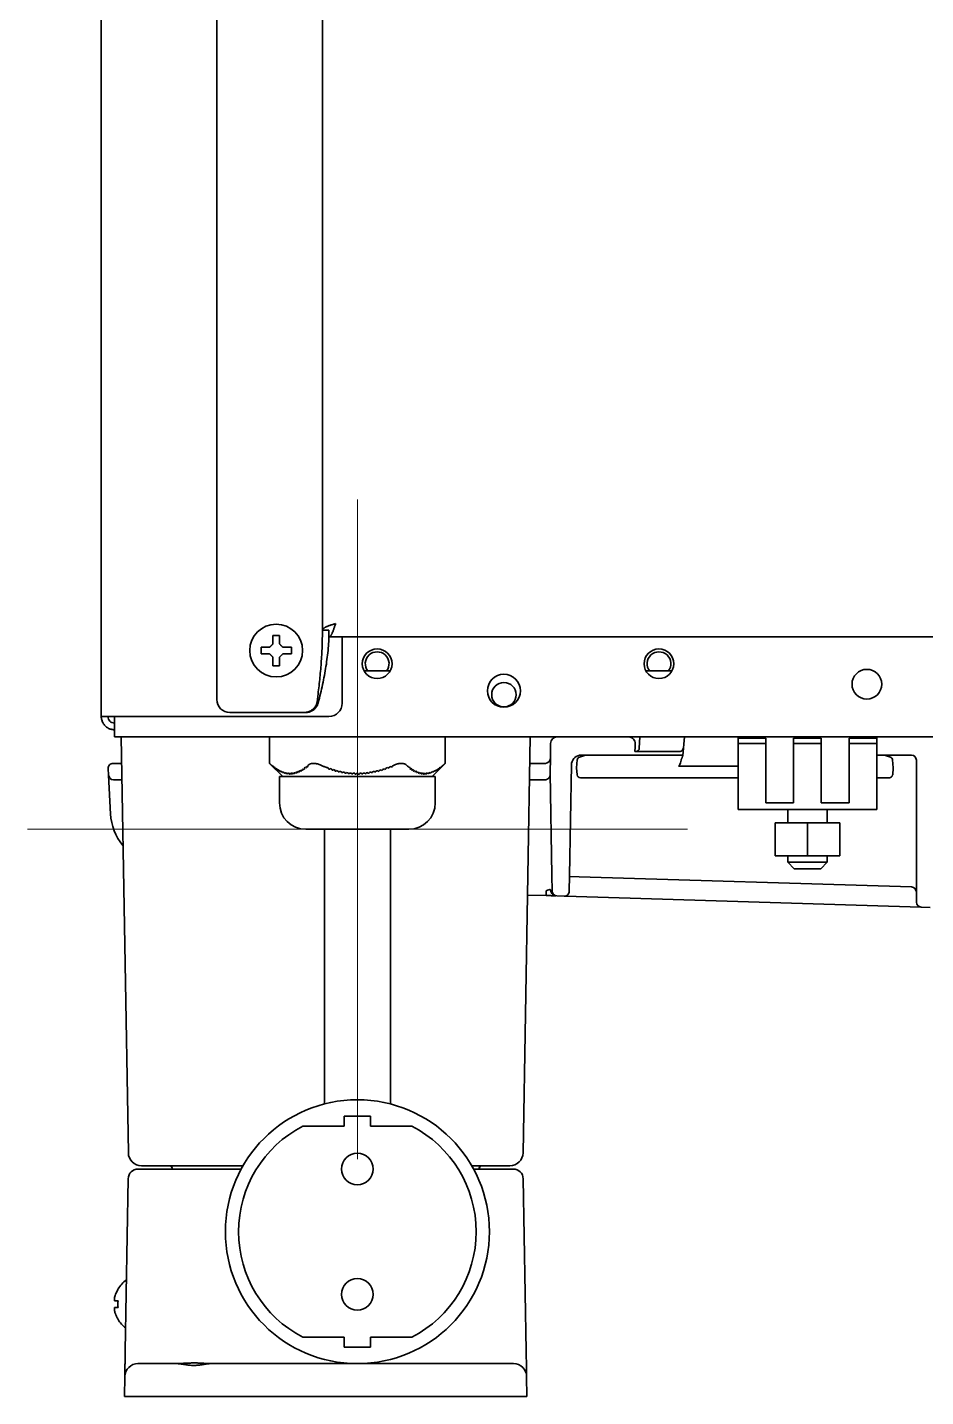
# Model space of a CAD drawing. Extents: x 5987 to 10491, y -672 to 3388.
# Drawn here: x 5987.4 to 6123.5, y 1270.8 to 1478.4 of the extents above; entities that cross this region are included whole.
import ezdxf

# ---------------------------------------------------------------- set-up
doc = ezdxf.new("R2010")
doc.units = 0
doc.header["$LTSCALE"] = 5
doc.layers.get('0').update_dxf_attribs({"linetype": 'CONTINUOUS', "lineweight": 0})
doc.layers.add('1', color=7, linetype='CONTINUOUS', true_color=0xffffff)

msp = doc.modelspace()

# ---------------------------------------------------------------- linework, layer by layer
at = {"color": 1}
for p, q in [((6037.37, 1406.83), (6037.37, 1306.83)), ((5987.37, 1356.83), (6087.37, 1356.83))]:
    msp.add_line(p, q, dxfattribs=at)
at = {"layer": '1', "color": 7, "linetype": 'Continuous', "lineweight": 35}
for p, q in [((5998.57, 2073.35), (5998.57, 1373.93)), ((6032.07, 2068.68), (6032.07, 1387.03)), ((6016.07, 2065.03), (6016.07, 1376.53)), ((6032.07, 1387.03), (6033.07, 1387.03)), ((6033.07, 1386.03), (6033.07, 1387.03)), ((6033.07, 1386.03), (6409.07, 1386.03)), ((6035.07, 1386.03), (6035.07, 1375.93)), ((6022.77, 1383.93), (6022.77, 1384.43)), ((6022.77, 1383.43), (6022.77, 1383.93)), ((6027.37, 1384.43), (6027.37, 1383.93)), ((6027.37, 1383.93), (6027.37, 1383.43)), ((6042.34, 1380.83), (6038.41, 1380.83)), ((6085.04, 1380.83), (6081.11, 1380.83)), ((6029.26, 1374.53), (6018.07, 1374.53)), ((6029.48, 1374.53), (6029.26, 1374.53)), ((6000.57, 1373.93), (5998.57, 1373.93)), ((6033.07, 1373.93), (6000.57, 1373.93)), ((6000.57, 1373.93), (6000.57, 1372.83)), ((6000.57, 1372.83), (6000.57, 1370.83)), ((6856.57, 1370.83), (6000.57, 1370.83)), ((6002.67, 1307.79), (6001.57, 1370.83)), ((6024.06, 1370.83), (6024.06, 1366.83)), ((6050.69, 1366.83), (6050.69, 1370.83)), ((6062.47, 1307.79), (6063.57, 1370.83)), ((6078.7, 1370.83), (6078.7, 1370.8)), ((6080.09, 1369.11), (6080.15, 1370.83)), ((6086.92, 1370.83), (6086.67, 1368.03)), ((6095.07, 1370.63), (6095.07, 1370.83)), ((6095.07, 1369.83), (6095.07, 1370.63)), ((6095.07, 1370.63), (6099.27, 1370.63)), ((6099.27, 1370.63), (6099.27, 1369.83)), ((6103.47, 1369.83), (6103.47, 1370.63)), ((6103.47, 1370.63), (6107.67, 1370.63)), ((6107.67, 1370.63), (6107.67, 1369.83)), ((6111.87, 1370.63), (6116.07, 1370.63)), ((6111.87, 1369.83), (6111.87, 1370.63)), ((6116.07, 1370.83), (6116.07, 1370.63)), ((6116.07, 1370.63), (6116.07, 1369.83)), ((6066.61, 1367.72), (6066.65, 1369.84)), ((6071.92, 1368.08), (6071.02, 1367.77)), ((6086.67, 1368.08), (6071.31, 1368.08)), ((6086.67, 1368.08), (6075.31, 1368.08)), ((6079.42, 1368.63), (6086.26, 1368.63)), ((6099.27, 1369.83), (6095.07, 1369.83)), ((6095.07, 1365.33), (6095.07, 1369.83)), ((6099.27, 1365.33), (6099.27, 1369.83)), ((6107.67, 1369.83), (6103.47, 1369.83)), ((6103.47, 1369.83), (6103.47, 1365.33)), ((6107.67, 1365.33), (6107.67, 1369.83)), ((6116.07, 1369.83), (6111.87, 1369.83)), ((6111.87, 1369.83), (6111.87, 1365.33)), ((6116.07, 1369.83), (6116.07, 1365.33)), ((6121.32, 1368.08), (6116.07, 1368.08)), ((6118.13, 1367.77), (6117.22, 1368.08)), ((5999.61, 1366.04), (5999.67, 1365.04)), ((6001.64, 1366.83), (6000.36, 1366.83)), ((6024.06, 1366.83), (6026.06, 1364.83)), ((6024.96, 1366.1), (6025.04, 1366.01)), ((6025.06, 1366.03), (6025.14, 1365.94)), ((6025.21, 1365.94), (6025.29, 1365.84)), ((6025.31, 1365.87), (6025.39, 1365.78)), ((6029.04, 1365.75), (6028.96, 1365.85)), ((6029.14, 1365.81), (6029.06, 1365.91)), ((6029.29, 1365.91), (6029.21, 1366)), ((6029.39, 1365.98), (6029.31, 1366.07)), ((6029.54, 1366.08), (6029.46, 1366.18)), ((6032.98, 1366.1), (6032.98, 1366.01)), ((6033.18, 1366.03), (6033.18, 1365.94)), ((6033.48, 1365.94), (6033.48, 1365.84)), ((6033.68, 1365.87), (6033.68, 1365.78)), ((6040.98, 1365.75), (6040.98, 1365.85)), ((6041.18, 1365.81), (6041.18, 1365.91)), ((6041.48, 1365.91), (6041.48, 1366)), ((6041.68, 1365.98), (6041.68, 1366.07)), ((6041.98, 1366.08), (6041.98, 1366.18)), ((6042.18, 1366.16), (6042.18, 1366.25)), ((6042.48, 1366.28), (6042.48, 1366.37)), ((6042.68, 1366.36), (6042.68, 1366.45)), ((6045.4, 1366.1), (6045.31, 1366.01)), ((6045.5, 1366.03), (6045.41, 1365.94)), ((6045.65, 1365.94), (6045.56, 1365.84)), ((6045.75, 1365.87), (6045.66, 1365.78)), ((6048.69, 1364.83), (6050.69, 1366.83)), ((6049.31, 1365.75), (6049.4, 1365.85)), ((6049.41, 1365.81), (6049.5, 1365.91)), ((6049.56, 1365.91), (6049.65, 1366)), ((6049.66, 1365.98), (6049.75, 1366.07)), ((6049.81, 1366.08), (6049.9, 1366.18)), ((6065.86, 1366.83), (6063.5, 1366.83)), ((6066.61, 1367.72), (6066.57, 1365.33)), ((6069.81, 1366.6), (6069.51, 1349.84)), ((6070.57, 1366.13), (6070.68, 1367.34)), ((6070.57, 1366.13), (6070.66, 1365.08)), ((6095.07, 1366.41), (6086.03, 1366.41)), ((6118.47, 1367.34), (6118.57, 1366.13)), ((6118.48, 1365.08), (6118.57, 1366.13)), ((6122.07, 1348.2), (6122.07, 1367.33)), ((5999.97, 1359.15), (5999.67, 1365.04)), ((6001.69, 1364.33), (6000.42, 1364.33)), ((6025.46, 1365.79), (6025.54, 1365.69)), ((6025.56, 1365.73), (6025.64, 1365.64)), ((6025.57, 1364.83), (6049.17, 1364.83)), ((6025.57, 1364.83), (6025.57, 1360.83)), ((6025.71, 1365.66), (6025.79, 1365.56)), ((6025.81, 1365.61), (6025.89, 1365.52)), ((6025.96, 1365.55), (6026.04, 1365.45)), ((6026.06, 1365.51), (6026.14, 1365.41)), ((6026.21, 1365.46), (6026.29, 1365.36)), ((6026.31, 1365.43), (6026.39, 1365.33)), ((6026.46, 1365.39), (6026.54, 1365.29)), ((6026.56, 1365.37), (6026.64, 1365.27)), ((6026.71, 1365.34), (6026.79, 1365.24)), ((6026.81, 1365.33), (6026.89, 1365.23)), ((6026.96, 1365.32), (6027.04, 1365.22)), ((6027.06, 1365.31), (6027.14, 1365.21)), ((6027.21, 1365.31), (6027.29, 1365.21)), ((6027.31, 1365.31), (6027.39, 1365.21)), ((6027.54, 1365.23), (6027.46, 1365.33)), ((6027.64, 1365.24), (6027.56, 1365.34)), ((6027.79, 1365.26), (6027.71, 1365.36)), ((6027.89, 1365.28), (6027.81, 1365.38)), ((6028.04, 1365.32), (6027.96, 1365.42)), ((6028.14, 1365.35), (6028.06, 1365.45)), ((6028.29, 1365.4), (6028.21, 1365.5)), ((6028.39, 1365.44), (6028.31, 1365.53)), ((6028.54, 1365.5), (6028.46, 1365.59)), ((6028.64, 1365.54), (6028.56, 1365.64)), ((6028.79, 1365.62), (6028.71, 1365.71)), ((6028.89, 1365.67), (6028.81, 1365.76)), ((6033.98, 1365.79), (6033.98, 1365.69)), ((6034.18, 1365.73), (6034.18, 1365.64)), ((6034.48, 1365.66), (6034.48, 1365.56)), ((6034.68, 1365.61), (6034.68, 1365.52)), ((6034.98, 1365.55), (6034.98, 1365.45)), ((6035.18, 1365.51), (6035.18, 1365.41)), ((6035.48, 1365.46), (6035.48, 1365.36)), ((6035.68, 1365.43), (6035.68, 1365.33)), ((6035.98, 1365.39), (6035.98, 1365.29)), ((6036.18, 1365.37), (6036.18, 1365.27)), ((6036.48, 1365.34), (6036.48, 1365.24)), ((6036.68, 1365.33), (6036.68, 1365.23)), ((6036.98, 1365.32), (6036.98, 1365.22)), ((6037.18, 1365.31), (6037.18, 1365.21)), ((6037.48, 1365.31), (6037.48, 1365.21)), ((6037.68, 1365.31), (6037.68, 1365.21)), ((6037.98, 1365.23), (6037.98, 1365.33)), ((6038.18, 1365.24), (6038.18, 1365.34)), ((6038.48, 1365.26), (6038.48, 1365.36)), ((6038.68, 1365.28), (6038.68, 1365.38)), ((6038.98, 1365.32), (6038.98, 1365.42)), ((6039.18, 1365.35), (6039.18, 1365.45)), ((6039.48, 1365.4), (6039.48, 1365.5)), ((6039.68, 1365.44), (6039.68, 1365.53)), ((6039.98, 1365.5), (6039.98, 1365.59)), ((6040.18, 1365.54), (6040.18, 1365.64)), ((6040.48, 1365.62), (6040.48, 1365.71)), ((6040.68, 1365.67), (6040.68, 1365.76)), ((6045.9, 1365.79), (6045.81, 1365.69)), ((6046, 1365.73), (6045.91, 1365.64)), ((6046.15, 1365.66), (6046.06, 1365.56)), ((6046.25, 1365.61), (6046.16, 1365.52)), ((6046.4, 1365.55), (6046.31, 1365.45)), ((6046.5, 1365.51), (6046.41, 1365.41)), ((6046.65, 1365.46), (6046.56, 1365.36)), ((6046.75, 1365.43), (6046.66, 1365.33)), ((6046.9, 1365.39), (6046.81, 1365.29)), ((6047, 1365.37), (6046.91, 1365.27)), ((6047.15, 1365.34), (6047.06, 1365.24)), ((6047.25, 1365.33), (6047.16, 1365.23)), ((6047.4, 1365.32), (6047.31, 1365.22)), ((6047.5, 1365.31), (6047.41, 1365.21)), ((6047.65, 1365.31), (6047.56, 1365.21)), ((6047.75, 1365.31), (6047.66, 1365.21)), ((6047.81, 1365.23), (6047.9, 1365.33)), ((6047.91, 1365.24), (6048, 1365.34)), ((6048.06, 1365.26), (6048.15, 1365.36)), ((6048.16, 1365.28), (6048.25, 1365.38)), ((6048.31, 1365.32), (6048.4, 1365.42)), ((6048.41, 1365.35), (6048.5, 1365.45)), ((6048.56, 1365.4), (6048.65, 1365.5)), ((6048.66, 1365.44), (6048.75, 1365.53)), ((6048.81, 1365.5), (6048.9, 1365.59)), ((6048.91, 1365.54), (6049, 1365.64)), ((6049.06, 1365.62), (6049.15, 1365.71)), ((6049.16, 1365.67), (6049.25, 1365.76)), ((6049.17, 1360.83), (6049.17, 1364.83)), ((6065.85, 1364.33), (6063.46, 1364.33)), ((6066.57, 1365.32), (6066.57, 1365.33)), ((6066.84, 1349.88), (6066.57, 1365.32)), ((6078.57, 1364.63), (6071.16, 1364.63)), ((6095.07, 1364.63), (6078.57, 1364.63)), ((6095.07, 1359.83), (6095.07, 1365.33)), ((6099.27, 1365.33), (6099.27, 1360.83)), ((6103.47, 1360.83), (6103.47, 1365.33)), ((6107.67, 1365.33), (6107.67, 1360.83)), ((6111.87, 1360.83), (6111.87, 1365.33)), ((6116.07, 1365.33), (6116.07, 1359.83)), ((6117.98, 1364.63), (6116.07, 1364.63)), ((6095.07, 1359.83), (6116.07, 1359.83)), ((6103.47, 1360.83), (6099.27, 1360.83)), ((6102.57, 1359.83), (6102.57, 1357.83)), ((6111.87, 1360.83), (6107.67, 1360.83)), ((6108.57, 1357.83), (6108.57, 1359.83)), ((6100.68, 1357.83), (6105.57, 1357.83)), ((6100.68, 1357.83), (6100.68, 1352.83)), ((6105.57, 1357.83), (6110.47, 1357.83)), ((6105.57, 1357.83), (6105.57, 1352.83)), ((6110.47, 1357.83), (6110.47, 1352.83)), ((6045.17, 1356.83), (6029.57, 1356.83)), ((6032.37, 1356.83), (6032.37, 1345.83)), ((6042.37, 1345.83), (6042.37, 1356.83)), ((6105.57, 1352.83), (6100.68, 1352.83)), ((6102.57, 1352.83), (6102.57, 1351.83)), ((6102.57, 1351.83), (6108.57, 1351.83)), ((6102.57, 1351.83), (6103.57, 1350.83)), ((6110.47, 1352.83), (6105.57, 1352.83)), ((6107.57, 1350.83), (6108.57, 1351.83)), ((6108.57, 1351.83), (6108.57, 1352.83)), ((6066.88, 1347.47), (6066.84, 1349.88)), ((6069.51, 1349.84), (6069.47, 1347.44)), ((6069.51, 1349.68), (6070.99, 1349.64)), ((6070.99, 1349.64), (6121.35, 1348.09)), ((6103.57, 1350.83), (6107.57, 1350.83)), ((6066.76, 1347.31), (6066.74, 1347.29)), ((6122.07, 1345.79), (6122.07, 1348.2)), ((6032.37, 1315.19), (6032.37, 1345.83)), ((6042.37, 1315.19), (6042.37, 1345.83)), ((6063.15, 1346.87), (6066, 1346.79)), ((6067.27, 1346.77), (6067.43, 1346.74)), ((6068.7, 1346.7), (6067.61, 1346.74)), ((6068.7, 1346.7), (6070.54, 1346.65)), ((6070.54, 1346.65), (6121.14, 1345.1)), ((6121.14, 1345.1), (6122.8, 1345.04)), ((6124.14, 1345), (6122.8, 1345.04)), ((6035.37, 1313.33), (6039.37, 1313.33)), ((6035.37, 1311.83), (6035.37, 1313.33)), ((6039.37, 1313.33), (6039.37, 1311.83)), ((6029.13, 1311.83), (6035.37, 1311.83)), ((6039.37, 1311.83), (6045.62, 1311.83)), ((6006.67, 1305.83), (6004.67, 1305.83)), ((6020.05, 1305.83), (6006.67, 1305.83)), ((6058.47, 1305.83), (6054.69, 1305.83)), ((6060.47, 1305.83), (6058.47, 1305.83)), ((6002.19, 1277.79), (6002.65, 1303.85)), ((6004.15, 1305.33), (6006.65, 1305.33)), ((6006.65, 1305.33), (6019.77, 1305.33)), ((6009.33, 1305.33), (6009.33, 1305.33)), ((6054.97, 1305.33), (6058.5, 1305.33)), ((6055.81, 1305.33), (6055.81, 1305.33)), ((6058.5, 1305.33), (6061, 1305.33)), ((6062.5, 1303.85), (6062.95, 1277.79)), ((6001.09, 1287.13), (6001.13, 1287.13)), ((6001.13, 1282.53), (6001.09, 1282.53)), ((6035.37, 1279.83), (6029.13, 1279.83)), ((6035.37, 1278.33), (6035.37, 1279.83)), ((6039.37, 1279.83), (6039.37, 1278.33)), ((6045.62, 1279.83), (6039.37, 1279.83)), ((6039.37, 1278.33), (6035.37, 1278.33)), ((6004.13, 1275.83), (6006.13, 1275.83)), ((6006.13, 1275.83), (6010, 1275.83)), ((6015.15, 1275.83), (6059.02, 1275.83)), ((6059.02, 1275.83), (6061.02, 1275.83)), ((6002.07, 1270.83), (6002.13, 1273.86)), ((6063.02, 1273.86), (6063.07, 1270.83)), ((6006.07, 1270.83), (6002.07, 1270.83)), ((6059.07, 1270.83), (6006.07, 1270.83)), ((6063.07, 1270.83), (6059.07, 1270.83))]:
    msp.add_line(p, q, dxfattribs=at)
for centre, radius in [((6025.07, 1383.93), 4), ((6040.37, 1381.93), 2.25), ((6083.07, 1381.93), 2.25), ((6114.57, 1378.83), 2.25), ((6059.57, 1377.83), 2.5), ((6059.57, 1377.23), 1.85), ((6037.37, 1295.83), 20), ((6037.37, 1305.33), 2.4), ((6037.37, 1286.33), 2.4)]:
    msp.add_circle(centre, radius, dxfattribs=at)
for centre, radius, start, end in [((6040.37, 1381.93), 1.8, 322.335, 217.6651), ((6083.07, 1381.93), 1.8, 322.335, 217.6651), ((6018.07, 1376.53), 2, 180, 270), ((6033.07, 1375.93), 2, 270, 0), ((6067.65, 1369.83), 1, 90, 179), ((6071.31, 1366.58), 1.5, 101.3798, 179), ((6079.59, 1369.13), 0.5, 270, 358), ((6086.26, 1369.13), 0.5, 270, 355), ((6121.32, 1367.33), 0.75, 0, 90), ((6000.36, 1366.08), 0.75, 90, 183), ((6038.52, 1381.78), 16.72, 250.6347, 251.3596), ((6038.32, 1381.37), 16.18, 251.4874, 252.6044), ((6038.01, 1380.36), 15.12, 253.3699, 254.5529), ((6036.78, 1380.2), 14.96, 285.1095, 286.3033), ((6036.49, 1381.19), 15.99, 287.0762, 288.2044), ((6036.29, 1381.59), 16.51, 288.3309, 289.0635), ((6036.11, 1382.33), 17.18, 288.9327, 289.9937), ((6035.85, 1382.81), 17.81, 290.127, 290.8138), ((6035.63, 1383.61), 18.56, 290.6769, 291.6703), ((6035.31, 1384.19), 19.29, 291.8086, 292.4498), ((6035.01, 1385.13), 20.19, 292.3099, 293.3875), ((6065.86, 1367.58), 0.75, 270, 359), ((6071.18, 1367.3), 0.5, 108.4349, 175), ((6117.97, 1367.3), 0.5, 5, 71.5651), ((6000.42, 1365.08), 0.75, 183, 270), ((6038.17, 1380.68), 15.57, 252.4802, 253.2505), ((6037.89, 1379.74), 14.58, 254.4385, 255.2528), ((6037.77, 1379.49), 14.22, 255.3616, 256.6075), ((6037.69, 1378.93), 13.75, 256.5049, 257.3605), ((6037.61, 1378.77), 13.47, 257.4568, 258.7606), ((6037.55, 1378.27), 13.07, 258.6721, 259.565), ((6037.49, 1378.17), 12.87, 259.6467, 261.0015), ((6037.46, 1377.74), 12.53, 260.9289, 261.8539), ((6037.42, 1377.71), 12.41, 261.9191, 263.3162), ((6037.4, 1377.34), 12.13, 263.2614, 264.2119), ((6037.39, 1377.38), 12.08, 264.2591, 265.6881), ((6037.38, 1377.07), 11.86, 265.6523, 266.6207), ((6037.38, 1377.18), 11.87, 266.6487, 268.0978), ((6037.37, 1376.93), 11.72, 268.082, 269.06), ((6037.37, 1377.11), 11.8, 269.068, 270.5245), ((6037.37, 1376.92), 11.71, 270.5291, 271.5078), ((6037.37, 1377.16), 11.85, 271.4954, 272.9467), ((6037.37, 1377.04), 11.83, 272.9713, 273.9419), ((6037.36, 1377.34), 12.03, 273.9095, 275.3427), ((6037.35, 1377.28), 12.07, 275.3867, 276.3408), ((6037.33, 1377.65), 12.34, 276.2891, 277.6923), ((6037.3, 1377.66), 12.45, 277.7546, 278.6844), ((6037.27, 1378.09), 12.78, 278.6147, 279.9773), ((6037.22, 1378.17), 12.97, 280.0563, 280.955), ((6037.16, 1378.66), 13.36, 280.869, 282.1819), ((6037.08, 1378.81), 13.62, 282.2759, 283.138), ((6037, 1379.36), 14.08, 283.0377, 284.2937), ((6036.89, 1379.59), 14.43, 284.4006, 285.222), ((6036.63, 1380.52), 15.39, 286.421, 287.1989), ((6071.16, 1365.13), 0.5, 185, 270), ((6117.98, 1365.13), 0.5, 270, 355), ((6029.57, 1360.83), 4, 180, 270), ((6045.17, 1360.83), 4, 270, 0), ((6007.96, 1359.57), 8, 183, 220.2671), ((6067.63, 1347.49), 0.75, 181, 268.243), ((6068.72, 1347.45), 0.75, 268.243, 359), ((6121.32, 1347.34), 0.75, 0, 88.243), ((6122.82, 1345.79), 0.75, 180, 268.243), ((6037.37, 1295.83), 18, 117.266, 242.734), ((6037.37, 1295.83), 18, 297.266, 62.734), ((6004.67, 1307.83), 2, 181, 270), ((6060.47, 1307.83), 2, 270, 359), ((6008.83, 1305.33), 0.5, 1, 90), ((6008.87, 1305.33), 0.5, 0, 90), ((6056.27, 1305.33), 0.5, 90, 180), ((6056.31, 1305.33), 0.5, 90, 179), ((6004.15, 1303.83), 1.5, 90, 179), ((6061, 1303.83), 1.5, 1, 90), ((6005.19, 1284.63), 4.8, 125.8498, 148.4186), ((6004.87, 1284.83), 3.78, 172.3959, 179.9965), ((6004.87, 1284.83), 3.78, 180.0035, 187.6041), ((6005.19, 1285.03), 4.8, 211.5837, 232.2532), ((6004.13, 1273.83), 2, 90, 179), ((6061.02, 1273.83), 2, 1, 90)]:
    msp.add_arc(centre, radius, start, end, dxfattribs=at)
for centre, major_axis, ratio, start_param, end_param in [((6078.48, 1369.83), (0, -1), 1, 1.515394, 3.141574), ((6027.82, 1381.78), (0, 16.72), 0.5, 2.803604, 2.816256), ((6027.63, 1381.37), (0, 16.18), 0.5, 2.818486, 2.837982), ((6027.47, 1380.36), (0, 15.12), 0.5, 2.851342, 2.87199), ((6026.86, 1380.2), (0, 14.96), 0.5, 3.405302, 3.426138), ((6026.71, 1381.19), (0, 15.99), 0.5, 3.439628, 3.459319), ((6026.7, 1381.59), (0, 16.51), 0.5, 3.461528, 3.474314), ((6026.52, 1382.33), (0, 17.18), 0.5, 3.472031, 3.490549), ((6026.48, 1382.81), (0, 17.81), 0.5, 3.492876, 3.504862), ((6026.28, 1383.61), (0, 18.56), 0.5, 3.502473, 3.519811), ((6161.26, 1530.47), (0, -223.82), 0.866025, 5.536148, 5.536757), ((6147.56, 1514.66), (0, -201.27), 0.866025, 5.540672, 5.541346), ((6026.21, 1384.19), (0, 19.29), 0.5, 3.522224, 3.533416), ((6025.97, 1385.13), (0, 20.19), 0.5, 3.530974, 3.549782), ((6139.7, 1505.59), (0, -188.32), 0.866025, 5.54379, 5.544508), ((6048.08, 1381.78), (0, -16.72), 0.5, 5.945196, 5.957848), ((6048.06, 1381.37), (0, -16.18), 0.5, 5.960079, 5.979575), ((6047.91, 1380.36), (0, -15.12), 0.5, 5.992935, 6.013582), ((6047.3, 1380.2), (0, -14.96), 0.5, 0.26371, 0.284546), ((6047.15, 1381.19), (0, -15.99), 0.5, 0.298035, 0.317727), ((6046.96, 1381.59), (0, -16.51), 0.5, 0.319935, 0.332721), ((6046.96, 1382.33), (0, -17.18), 0.5, 0.330439, 0.348956), ((6046.74, 1382.81), (0, -17.81), 0.5, 0.351283, 0.363269), ((5918.29, 1530.47), (0, -223.82), 0.866025, 0.746428, 0.747037), ((6046.72, 1383.61), (0, -18.56), 0.5, 0.36088, 0.378218), ((5932.29, 1514.66), (0, -201.27), 0.866025, 0.741839, 0.742513), ((6046.48, 1384.19), (0, -19.29), 0.5, 0.380632, 0.391823), ((5940.35, 1505.59), (0, -188.32), 0.866025, 0.738677, 0.739395), ((6046.41, 1385.13), (0, -20.19), 0.5, 0.389382, 0.408189), ((6086.39, 1370.51), (0.36, 4.1), 0.121482, 3.152266, 3.833542), ((6027.64, 1380.68), (0, 15.57), 0.5, 2.835814, 2.849259), ((6027.5, 1379.74), (0, 14.58), 0.5, 2.869992, 2.884205), ((6027.35, 1379.49), (0, 14.22), 0.5, 2.886105, 2.907849), ((6027.4, 1378.93), (0, 13.75), 0.5, 2.90606, 2.920993), ((6027.27, 1378.77), (0, 13.47), 0.5, 2.922673, 2.945428), ((6027.33, 1378.27), (0, 13.07), 0.5, 2.943883, 2.959468), ((6027.21, 1378.17), (0, 12.87), 0.5, 2.960893, 2.984539), ((6027.28, 1377.74), (0, 12.53), 0.5, 2.983273, 2.999417), ((6027.18, 1377.71), (0, 12.41), 0.5, 3.000555, 3.024939), ((6027.26, 1377.34), (0, 12.13), 0.5, 3.023982, 3.040571), ((6027.16, 1377.38), (0, 12.08), 0.5, 3.041395, 3.066336), ((6027.24, 1377.07), (0, 11.86), 0.5, 3.065712, 3.082613), ((6027.15, 1377.18), (0, 11.87), 0.5, 3.083101, 3.108394), ((6027.24, 1376.93), (0, 11.72), 0.5, 3.108118, 3.125186), ((6027.15, 1377.11), (0, 11.8), 0.5, 3.125326, 3.150747), ((6027.24, 1376.92), (0, 11.71), 0.5, 3.150828, 3.167908), ((6027.15, 1377.16), (0, 11.85), 0.5, 3.167692, 3.193022), ((6027.24, 1377.04), (0, 11.83), 0.5, 3.193452, 3.210392), ((6027.15, 1377.34), (0, 12.03), 0.5, 3.209826, 3.234841), ((6027.23, 1377.28), (0, 12.07), 0.5, 3.235609, 3.252261), ((6027.13, 1377.65), (0, 12.34), 0.5, 3.251358, 3.275849), ((6027.2, 1377.66), (0, 12.45), 0.5, 3.276936, 3.293163), ((6027.1, 1378.09), (0, 12.78), 0.5, 3.291947, 3.315729), ((6027.16, 1378.17), (0, 12.97), 0.5, 3.317108, 3.332793), ((6027.05, 1378.66), (0, 13.36), 0.5, 3.331293, 3.354207), ((6027.1, 1378.81), (0, 13.62), 0.5, 3.355847, 3.370895), ((6026.97, 1379.36), (0, 14.08), 0.5, 3.369144, 3.391064), ((6027, 1379.59), (0, 14.43), 0.5, 3.39293, 3.407267), ((6026.87, 1380.52), (0, 15.39), 0.5, 3.428193, 3.44177), ((6047.9, 1380.68), (0, -15.57), 0.5, 5.977407, 5.990852), ((6047.77, 1379.74), (0, -14.58), 0.5, 6.011585, 6.025797), ((6047.79, 1379.49), (0, -14.22), 0.5, 6.027697, 6.049442), ((6047.66, 1378.93), (0, -13.75), 0.5, 6.047652, 6.062585), ((6047.71, 1378.77), (0, -13.47), 0.5, 6.064266, 6.08702), ((6047.59, 1378.27), (0, -13.07), 0.5, 6.085476, 6.10106), ((6047.65, 1378.17), (0, -12.87), 0.5, 6.102485, 6.126131), ((6047.55, 1377.74), (0, -12.53), 0.5, 6.124865, 6.141009), ((6047.62, 1377.71), (0, -12.41), 0.5, 6.142147, 6.166532), ((6047.52, 1377.34), (0, -12.13), 0.5, 6.165575, 6.182164), ((6047.6, 1377.38), (0, -12.08), 0.5, 6.182987, 6.207929), ((6047.51, 1377.07), (0, -11.86), 0.5, 6.207304, 6.224206), ((6047.59, 1377.18), (0, -11.87), 0.5, 6.224694, 6.249986), ((6047.51, 1376.93), (0, -11.72), 0.5, 6.249711, 6.266779), ((6047.59, 1377.11), (0, -11.8), 0.5, 6.266918, 6.29234), ((6047.51, 1376.92), (0, -11.71), 0.5, 0.009235, 0.026316), ((6047.59, 1377.16), (0, -11.85), 0.5, 0.0261, 0.051429), ((6047.5, 1377.04), (0, -11.83), 0.5, 0.051859, 0.0688), ((6047.59, 1377.34), (0, -12.03), 0.5, 0.068233, 0.093248), ((6047.49, 1377.28), (0, -12.07), 0.5, 0.094016, 0.110668), ((6047.57, 1377.65), (0, -12.34), 0.5, 0.109765, 0.134256), ((6047.47, 1377.66), (0, -12.45), 0.5, 0.135344, 0.151571), ((6047.54, 1378.09), (0, -12.78), 0.5, 0.150355, 0.174136), ((6047.43, 1378.17), (0, -12.97), 0.5, 0.175515, 0.191201), ((6047.49, 1378.66), (0, -13.36), 0.5, 0.189701, 0.212614), ((6047.36, 1378.81), (0, -13.62), 0.5, 0.214254, 0.229302), ((6047.41, 1379.36), (0, -14.08), 0.5, 0.227551, 0.249472), ((6047.27, 1379.59), (0, -14.43), 0.5, 0.251338, 0.265675), ((6047.13, 1380.52), (0, -15.39), 0.5, 0.286601, 0.300177), ((6065.94, 1347.46), (-0.649, -0.262), 0.028358, 3.258406, 4.640801), ((6067.46, 1347.49), (0.023, 0.75), 0.996609, 1.881575, 2.842741), ((6067.49, 1347.49), (-0.023, -0.75), 0.996052, 4.988156, 6.282714)]:
    msp.add_ellipse(centre, major_axis=major_axis, ratio=ratio, start_param=start_param, end_param=end_param, dxfattribs=at)
for points, knots in [([(6032.07, 1387.03), (6032.07, 1386.19), (6032.04, 1384.53), (6031.9, 1382.03), (6031.67, 1379.53), (6031.45, 1377.61), (6031.32, 1376.53), (6031.29, 1376.28)], [0, 0, 0, 0, 0.232572, 0.465144, 0.697716, 0.930287, 1, 1, 1, 1]), ([(6033.07, 1387.03), (6033.07, 1386.57), (6033.06, 1386.11), (6033.02, 1385.19), (6032.99, 1384.74), (6032.92, 1383.82), (6032.87, 1383.36), (6032.75, 1382.45), (6032.69, 1381.99), (6032.54, 1381.07), (6032.46, 1380.62), (6032.29, 1379.7), (6032.19, 1379.24), (6031.99, 1378.33), (6031.89, 1377.87), (6031.67, 1376.95), (6031.56, 1376.5), (6031.45, 1376.04)], [0, 0, 0, 0, 0.125, 0.125, 0.25, 0.25, 0.375, 0.375, 0.5, 0.5, 0.625, 0.625, 0.75, 0.75, 0.875, 0.875, 1, 1, 1, 1]), ([(6025.57, 1386.23), (6025.57, 1386.02), (6025.57, 1385.81), (6025.57, 1385.49), (6025.57, 1385.38), (6025.57, 1385.15), (6025.57, 1385.04), (6025.57, 1384.93)], [0, 0, 0, 0, 0.5, 0.5, 0.75, 0.75, 1, 1, 1, 1]), ([(6022.77, 1384.43), (6022.98, 1384.43), (6023.19, 1384.43), (6023.51, 1384.43), (6023.62, 1384.43), (6023.84, 1384.43), (6023.96, 1384.43), (6024.07, 1384.43)], [0, 0, 0, 0, 0.5, 0.5, 0.75, 0.75, 1, 1, 1, 1]), ([(6024.57, 1381.63), (6024.57, 1381.83), (6024.57, 1382.04), (6024.57, 1382.36), (6024.57, 1382.47), (6024.57, 1382.7), (6024.57, 1382.81), (6024.57, 1382.93)], [0, 0, 0, 0, 0.5, 0.5, 0.75, 0.75, 1, 1, 1, 1]), ([(6027.37, 1383.43), (6027.17, 1383.43), (6026.96, 1383.43), (6026.64, 1383.43), (6026.53, 1383.43), (6026.3, 1383.43), (6026.19, 1383.43), (6026.07, 1383.43)], [0, 0, 0, 0, 0.5, 0.5, 0.75, 0.75, 1, 1, 1, 1]), ([(6031.07, 1375.59), (6031.1, 1375.64), (6031.13, 1375.7), (6031.18, 1375.81), (6031.2, 1375.86), (6031.23, 1375.98), (6031.25, 1376.04), (6031.27, 1376.16), (6031.28, 1376.22), (6031.29, 1376.28)], [0, 0, 0, 0, 0.25, 0.25, 0.5, 0.5, 0.75, 0.75, 1, 1, 1, 1]), ([(6029.26, 1374.53), (6029.35, 1374.53), (6029.44, 1374.53), (6029.63, 1374.56), (6029.72, 1374.57), (6029.85, 1374.61), (6029.89, 1374.62), (6029.96, 1374.65), (6029.98, 1374.65), (6030.02, 1374.67), (6030.04, 1374.68), (6030.15, 1374.72), (6030.23, 1374.76), (6030.39, 1374.85), (6030.47, 1374.91), (6030.56, 1374.98), (6030.58, 1374.99), (6030.61, 1375.02), (6030.66, 1375.07), (6030.71, 1375.11), (6030.81, 1375.21), (6030.87, 1375.28), (6030.95, 1375.39), (6030.98, 1375.43), (6031.01, 1375.49), (6031.03, 1375.51), (6031.05, 1375.55), (6031.06, 1375.57), (6031.07, 1375.59)], [0, 0, 0, 0, 0.125, 0.125, 0.25, 0.25, 0.3125, 0.3125, 0.34375, 0.34375, 0.375, 0.375, 0.5, 0.5, 0.625, 0.625, 0.65625, 0.65625, 0.6875, 0.75, 0.75, 0.875, 0.875, 0.9375, 0.9375, 0.96875, 0.96875, 1, 1, 1, 1]), ([(6031.07, 1375.28), (6031.02, 1375.22), (6030.97, 1375.16), (6030.87, 1375.06), (6030.75, 1374.96), (6030.63, 1374.87), (6030.53, 1374.81), (6030.5, 1374.79), (6030.43, 1374.76), (6030.4, 1374.74), (6030.29, 1374.69), (6030.15, 1374.63), (6030.01, 1374.59), (6029.9, 1374.57), (6029.86, 1374.56), (6029.78, 1374.55), (6029.75, 1374.54), (6029.63, 1374.53), (6029.56, 1374.53), (6029.48, 1374.53)], [0, 0, 0, 0, 0.125, 0.125, 0.25, 0.375, 0.375, 0.4375, 0.4375, 0.5, 0.5, 0.625, 0.75, 0.75, 0.8125, 0.8125, 0.875, 0.875, 1, 1, 1, 1]), ([(6031.45, 1376.04), (6031.43, 1375.97), (6031.41, 1375.9), (6031.36, 1375.77), (6031.34, 1375.7), (6031.27, 1375.57), (6031.24, 1375.51), (6031.18, 1375.42), (6031.16, 1375.39), (6031.12, 1375.33), (6031.1, 1375.3), (6031.07, 1375.28)], [0, 0, 0, 0, 0.25, 0.25, 0.5, 0.5, 0.75, 0.75, 0.875, 0.875, 1, 1, 1, 1]), ([(6071.31, 1368.08), (6071.26, 1368.08), (6071.21, 1368.07), (6071.11, 1368.06), (6071.06, 1368.06), (6071.01, 1368.05)], [0, 0, 0, 0, 0.5, 0.5, 1, 1, 1, 1]), ([(6075.31, 1368.08), (6075.26, 1368.08), (6075.2, 1368.08), (6075.09, 1368.08), (6075.04, 1368.08), (6074.95, 1368.08), (6074.92, 1368.08), (6074.86, 1368.08), (6074.84, 1368.08), (6074.75, 1368.08), (6074.69, 1368.08), (6074.63, 1368.08)], [0, 0, 0, 0, 0.25, 0.25, 0.5, 0.5, 0.625, 0.625, 0.75, 0.75, 1, 1, 1, 1]), ([(6086.67, 1368.03), (6086.67, 1367.97), (6086.65, 1367.91), (6086.63, 1367.82), (6086.62, 1367.79), (6086.59, 1367.73), (6086.58, 1367.7), (6086.56, 1367.64), (6086.54, 1367.62), (6086.52, 1367.56), (6086.5, 1367.53), (6086.48, 1367.47), (6086.47, 1367.45), (6086.44, 1367.39), (6086.43, 1367.36), (6086.43, 1367.33)], [0, 0, 0, 0, 0.25, 0.25, 0.375, 0.375, 0.5, 0.5, 0.625, 0.625, 0.75, 0.75, 0.875, 0.875, 1, 1, 1, 1]), ([(6024.06, 1366.83), (6024.06, 1366.83), (6024.06, 1366.82), (6024.09, 1366.8), (6024.1, 1366.79), (6024.13, 1366.76), (6024.14, 1366.76), (6024.15, 1366.74), (6024.17, 1366.73), (6024.2, 1366.71), (6024.25, 1366.66), (6024.28, 1366.63), (6024.32, 1366.6)], [0, 0, 0, 0, 0.248213, 0.248213, 0.498809, 0.498809, 0.561458, 0.561458, 0.624107, 0.749404, 0.749404, 1, 1, 1, 1]), ([(6031.71, 1366.6), (6031.63, 1366.63), (6031.55, 1366.66), (6031.38, 1366.72), (6031.29, 1366.75), (6031.19, 1366.77), (6031.17, 1366.78), (6031.12, 1366.78), (6031.06, 1366.8), (6031, 1366.81), (6030.87, 1366.82), (6030.79, 1366.83), (6030.7, 1366.83), (6030.68, 1366.83), (6030.64, 1366.82), (6030.58, 1366.82), (6030.53, 1366.82), (6030.42, 1366.8), (6030.36, 1366.79), (6030.28, 1366.76), (6030.26, 1366.76), (6030.23, 1366.74), (6030.19, 1366.73), (6030.15, 1366.71), (6030.07, 1366.66), (6030.02, 1366.63), (6029.98, 1366.6)], [0, 0, 0, 0, 0.125, 0.125, 0.25, 0.25, 0.28125, 0.28125, 0.3125, 0.375, 0.375, 0.5, 0.5, 0.53125, 0.53125, 0.5625, 0.625, 0.625, 0.75, 0.75, 0.78125, 0.78125, 0.8125, 0.875, 0.875, 1, 1, 1, 1]), ([(6044.76, 1366.6), (6044.72, 1366.63), (6044.67, 1366.66), (6044.57, 1366.72), (6044.52, 1366.75), (6044.44, 1366.77), (6044.42, 1366.78), (6044.39, 1366.78), (6044.34, 1366.8), (6044.29, 1366.81), (6044.18, 1366.82), (6044.11, 1366.83), (6044.01, 1366.83), (6043.99, 1366.83), (6043.95, 1366.82), (6043.89, 1366.82), (6043.83, 1366.82), (6043.71, 1366.8), (6043.62, 1366.79), (6043.52, 1366.76), (6043.5, 1366.76), (6043.45, 1366.74), (6043.39, 1366.73), (6043.32, 1366.71), (6043.2, 1366.66), (6043.11, 1366.63), (6043.03, 1366.6)], [0, 0, 0, 0, 0.125, 0.125, 0.25, 0.25, 0.28125, 0.28125, 0.3125, 0.375, 0.375, 0.5, 0.5, 0.53125, 0.53125, 0.5625, 0.625, 0.625, 0.75, 0.75, 0.78125, 0.78125, 0.8125, 0.875, 0.875, 1, 1, 1, 1]), ([(6050.42, 1366.6), (6050.46, 1366.63), (6050.5, 1366.66), (6050.57, 1366.72), (6050.59, 1366.75), (6050.62, 1366.77), (6050.63, 1366.78), (6050.64, 1366.78), (6050.65, 1366.8), (6050.66, 1366.81), (6050.68, 1366.82), (6050.69, 1366.83), (6050.69, 1366.83), (6050.69, 1366.83), (6050.69, 1366.83)], [0, 0, 0, 0, 0.249281, 0.249281, 0.498562, 0.498562, 0.560882, 0.560882, 0.623202, 0.747843, 0.747843, 0.997124, 0.997124, 1, 1, 1, 1]), ([(6066.58, 1365.06), (6066.58, 1365.01), (6066.56, 1364.9), (6066.49, 1364.75), (6066.39, 1364.61), (6066.27, 1364.5), (6066.15, 1364.42), (6066.05, 1364.37), (6065.95, 1364.34), (6065.89, 1364.33), (6065.86, 1364.33), (6065.85, 1364.33)], [0, 0, 0, 0, 0.156521, 0.31511, 0.4653, 0.597763, 0.713849, 0.815738, 0.905013, 0.984511, 1, 1, 1, 1]), ([(6065.98, 1347.5), (6065.98, 1347.49), (6065.98, 1347.47), (6065.98, 1347.45), (6065.98, 1347.44), (6065.98, 1347.4), (6065.98, 1347.38), (6065.98, 1347.31), (6065.98, 1347.27), (6065.98, 1347.2), (6065.98, 1347.18), (6065.98, 1347.14), (6065.98, 1347.12), (6065.98, 1347.06), (6065.98, 1347.03), (6065.98, 1346.96), (6065.98, 1346.93), (6065.98, 1346.9), (6065.98, 1346.89), (6065.98, 1346.88), (6065.98, 1346.88), (6065.98, 1346.86), (6065.99, 1346.85), (6065.99, 1346.82), (6065.99, 1346.81), (6065.99, 1346.8), (6065.99, 1346.8), (6065.99, 1346.79), (6066, 1346.79), (6066, 1346.79), (6066, 1346.79), (6066, 1346.79)], [0, 0, 0, 0, 0.03125, 0.03125, 0.0625, 0.0625, 0.125, 0.125, 0.25, 0.25, 0.3125, 0.3125, 0.375, 0.375, 0.5, 0.5, 0.625, 0.625, 0.65625, 0.65625, 0.6875, 0.6875, 0.75, 0.75, 0.875, 0.875, 0.90625, 0.90625, 0.9375, 0.9375, 1, 1, 1, 1]), ([(6066.58, 1347.72), (6066.61, 1347.65), (6066.67, 1347.51), (6066.72, 1347.36), (6066.74, 1347.29)], [0, 0, 0, 0, 0.499883, 1, 1, 1, 1]), ([(6066, 1346.79), (6066.04, 1346.79), (6066.09, 1346.78), (6066.18, 1346.78), (6066.22, 1346.78), (6066.35, 1346.78), (6066.43, 1346.77), (6066.56, 1346.77), (6066.6, 1346.77), (6066.66, 1346.77), (6066.68, 1346.77), (6066.72, 1346.77), (6066.73, 1346.76), (6066.83, 1346.76), (6066.9, 1346.76), (6066.98, 1346.76), (6067, 1346.76), (6067.03, 1346.76), (6067.08, 1346.75), (6067.15, 1346.75), (6067.2, 1346.75), (6067.24, 1346.75), (6067.25, 1346.75), (6067.27, 1346.75), (6067.28, 1346.75), (6067.33, 1346.75), (6067.36, 1346.75), (6067.4, 1346.74), (6067.41, 1346.74), (6067.42, 1346.74), (6067.42, 1346.74), (6067.43, 1346.74), (6067.43, 1346.74), (6067.43, 1346.74)], [0, 0, 0, 0, 0.0625, 0.0625, 0.125, 0.125, 0.25, 0.25, 0.3125, 0.3125, 0.34375, 0.34375, 0.375, 0.375, 0.5, 0.5, 0.53125, 0.53125, 0.5625, 0.625, 0.6875, 0.6875, 0.71875, 0.71875, 0.75, 0.75, 0.875, 0.875, 0.9375, 0.9375, 0.96875, 0.96875, 1, 1, 1, 1]), ([(6001.13, 1287.13), (6001, 1286.92), (6000.9, 1286.71), (6000.76, 1286.39), (6000.72, 1286.28), (6000.64, 1286.05), (6000.61, 1285.94), (6000.58, 1285.83)], [0, 0, 0, 0, 0.5, 0.5, 0.75, 0.75, 1, 1, 1, 1]), ([(6001.13, 1284.33), (6001, 1284.33), (6000.9, 1284.33), (6000.76, 1284.33), (6000.72, 1284.33), (6000.64, 1284.33), (6000.61, 1284.33), (6000.58, 1284.33)], [0, 0, 0, 0, 0.5, 0.5, 0.75, 0.75, 1, 1, 1, 1]), ([(6002.13, 1273.86), (6002.13, 1273.86), (6002.13, 1273.86), (6002.13, 1273.87), (6002.13, 1273.88), (6002.13, 1273.9), (6002.13, 1273.92), (6002.13, 1273.98), (6002.13, 1274.01), (6002.13, 1274.07), (6002.13, 1274.11), (6002.13, 1274.14), (6002.13, 1274.17), (6002.13, 1274.18), (6002.13, 1274.25), (6002.13, 1274.31), (6002.14, 1274.44), (6002.14, 1274.51), (6002.14, 1274.74), (6002.14, 1274.9), (6002.15, 1275.14), (6002.15, 1275.18), (6002.15, 1275.28), (6002.15, 1275.43), (6002.16, 1275.58), (6002.16, 1275.9), (6002.17, 1276.12), (6002.17, 1276.41), (6002.17, 1276.47), (6002.17, 1276.59), (6002.18, 1276.76), (6002.18, 1276.94), (6002.18, 1277.18), (6002.19, 1277.3), (6002.19, 1277.49), (6002.19, 1277.58), (6002.19, 1277.68), (6002.19, 1277.73), (6002.19, 1277.76), (6002.19, 1277.78), (6002.19, 1277.79)], [0, 0, 0, 0, 0.027789, 0.027789, 0.059151, 0.059151, 0.121874, 0.121874, 0.184598, 0.184598, 0.215959, 0.23164, 0.23164, 0.247321, 0.247321, 0.310044, 0.310044, 0.372767, 0.372767, 0.498214, 0.498214, 0.529576, 0.529576, 0.560937, 0.62366, 0.62366, 0.749107, 0.749107, 0.780469, 0.780469, 0.81183, 0.874553, 0.874553, 0.937277, 0.937277, 0.968638, 0.984319, 0.99216, 0.99216, 1, 1, 1, 1]), ([(6062.95, 1277.79), (6062.95, 1277.78), (6062.95, 1277.76), (6062.95, 1277.73), (6062.95, 1277.68), (6062.96, 1277.58), (6062.96, 1277.36), (6062.96, 1277.18), (6062.97, 1276.82), (6062.97, 1276.59), (6062.98, 1275.9), (6062.99, 1275.47), (6063, 1275.08), (6063, 1275.05), (6063, 1275.01), (6063, 1274.98), (6063, 1274.92), (6063, 1274.79), (6063.01, 1274.66), (6063.01, 1274.44), (6063.01, 1274.31), (6063.01, 1274.18), (6063.01, 1274.17), (6063.01, 1274.14), (6063.02, 1274.11), (6063.02, 1274.07), (6063.02, 1274.01), (6063.02, 1273.98), (6063.02, 1273.92), (6063.02, 1273.9), (6063.02, 1273.87), (6063.02, 1273.86), (6063.02, 1273.86)], [0, 0, 0, 0, 0.007834, 0.007834, 0.015669, 0.031338, 0.062676, 0.125352, 0.125352, 0.250703, 0.250703, 0.501407, 0.501407, 0.517076, 0.517076, 0.532745, 0.532745, 0.564083, 0.626759, 0.626759, 0.75211, 0.75211, 0.767779, 0.767779, 0.783448, 0.814786, 0.814786, 0.877462, 0.877462, 0.940138, 0.940138, 1, 1, 1, 1]), ([(6015.2, 1275.83), (6015.1, 1275.83), (6015, 1275.83), (6014.79, 1275.84), (6014.69, 1275.84), (6014.47, 1275.85), (6014.36, 1275.86), (6014.2, 1275.87), (6014.15, 1275.87), (6014.04, 1275.88), (6013.98, 1275.88), (6013.82, 1275.89), (6013.59, 1275.9), (6013.26, 1275.92), (6012.92, 1275.93), (6012.69, 1275.93), (6012.46, 1275.93), (6012.35, 1275.93), (6012.12, 1275.92), (6012.01, 1275.92), (6011.78, 1275.91), (6011.67, 1275.91), (6011.44, 1275.9), (6011.33, 1275.89), (6011.16, 1275.88), (6011.11, 1275.88), (6011, 1275.87), (6010.94, 1275.87), (6010.78, 1275.86), (6010.67, 1275.85), (6010.46, 1275.84), (6010.36, 1275.84), (6010.15, 1275.83), (6010.05, 1275.83), (6009.94, 1275.83)], [0, 0, 0, 0, 0.0625, 0.0625, 0.125, 0.125, 0.1875, 0.1875, 0.21875, 0.21875, 0.25, 0.25, 0.3125, 0.375, 0.4375, 0.5, 0.5, 0.5625, 0.5625, 0.625, 0.625, 0.6875, 0.6875, 0.75, 0.75, 0.78125, 0.78125, 0.8125, 0.8125, 0.875, 0.875, 0.9375, 0.9375, 1, 1, 1, 1]), ([(6015.15, 1275.83), (6015.06, 1275.83), (6014.97, 1275.82), (6014.82, 1275.81), (6014.77, 1275.81), (6014.68, 1275.79), (6014.63, 1275.79), (6014.48, 1275.77), (6014.37, 1275.75), (6014.17, 1275.72), (6014.06, 1275.7), (6013.85, 1275.67), (6013.74, 1275.65), (6013.51, 1275.62), (6013.4, 1275.6), (6013.26, 1275.59), (6013.23, 1275.59), (6013.17, 1275.58), (6013.08, 1275.57), (6012.99, 1275.57), (6012.82, 1275.55), (6012.7, 1275.55), (6012.46, 1275.55), (6012.34, 1275.55), (6012.11, 1275.57), (6011.99, 1275.58), (6011.82, 1275.6), (6011.73, 1275.61), (6011.65, 1275.62), (6011.59, 1275.62), (6011.56, 1275.63), (6011.42, 1275.65), (6011.31, 1275.67), (6011.14, 1275.69), (6011.09, 1275.7), (6010.98, 1275.72), (6010.93, 1275.73), (6010.77, 1275.75), (6010.67, 1275.77), (6010.52, 1275.79), (6010.47, 1275.79), (6010.37, 1275.81), (6010.32, 1275.81), (6010.18, 1275.82), (6010.09, 1275.83), (6010, 1275.83)], [0, 0, 0, 0, 0.0625, 0.0625, 0.09375, 0.09375, 0.125, 0.125, 0.1875, 0.1875, 0.25, 0.25, 0.3125, 0.3125, 0.375, 0.375, 0.390625, 0.390625, 0.40625, 0.4375, 0.4375, 0.5, 0.5, 0.5625, 0.5625, 0.625, 0.625, 0.65625, 0.671875, 0.671875, 0.6875, 0.6875, 0.75, 0.75, 0.78125, 0.78125, 0.8125, 0.8125, 0.875, 0.875, 0.90625, 0.90625, 0.9375, 0.9375, 1, 1, 1, 1])]:
    msp.add_open_spline(points, degree=3, knots=knots, dxfattribs=at)
for points, degree in [([(6034.07, 1388.03), (6034, 1388), (6033.85, 1387.95), (6033.63, 1387.88), (6033.41, 1387.81), (6033.2, 1387.74), (6033.01, 1387.67), (6032.82, 1387.6), (6032.66, 1387.53), (6032.51, 1387.45), (6032.38, 1387.38), (6032.27, 1387.31), (6032.18, 1387.24), (6032.12, 1387.17), (6032.08, 1387.1), (6032.07, 1387.05), (6032.07, 1387.03)], 3), ([(6034.07, 1388.03), (6034.05, 1387.95), (6034, 1387.8), (6033.93, 1387.58), (6033.86, 1387.36), (6033.79, 1387.16), (6033.72, 1386.96), (6033.64, 1386.78), (6033.57, 1386.61), (6033.5, 1386.46), (6033.43, 1386.33), (6033.36, 1386.22), (6033.29, 1386.13), (6033.22, 1386.07), (6033.14, 1386.03), (6033.1, 1386.03), (6033.07, 1386.03)], 3), ([(6024.07, 1384.43), (6024.1, 1384.45), (6024.14, 1384.5), (6024.22, 1384.57), (6024.29, 1384.64), (6024.36, 1384.71), (6024.43, 1384.78), (6024.5, 1384.85), (6024.55, 1384.9), (6024.57, 1384.93)], 3), ([(6024.57, 1384.93), (6024.57, 1384.98), (6024.57, 1385.09), (6024.57, 1385.25), (6024.57, 1385.41), (6024.57, 1385.56), (6024.57, 1385.72), (6024.57, 1385.87), (6024.57, 1386.04), (6024.57, 1386.16), (6024.57, 1386.23)], 3), ([(6024.57, 1386.23), (6024.74, 1386.23), (6025.07, 1386.23), (6025.41, 1386.23), (6025.57, 1386.23)], 3), ([(6025.57, 1384.93), (6025.6, 1384.9), (6025.65, 1384.85), (6025.72, 1384.78), (6025.8, 1384.7), (6025.87, 1384.63), (6025.93, 1384.56), (6026, 1384.5), (6026.05, 1384.45), (6026.07, 1384.43)], 3), ([(6024.07, 1383.43), (6024.02, 1383.43), (6023.91, 1383.43), (6023.75, 1383.43), (6023.59, 1383.43), (6023.43, 1383.43), (6023.28, 1383.43), (6023.13, 1383.43), (6022.96, 1383.43), (6022.84, 1383.43), (6022.77, 1383.43)], 3), ([(6024.57, 1382.93), (6024.55, 1382.95), (6024.5, 1383), (6024.42, 1383.08), (6024.35, 1383.15), (6024.28, 1383.22), (6024.21, 1383.29), (6024.14, 1383.36), (6024.1, 1383.4), (6024.07, 1383.43)], 3), ([(6026.07, 1383.43), (6026.05, 1383.4), (6026, 1383.35), (6025.93, 1383.28), (6025.86, 1383.21), (6025.79, 1383.14), (6025.72, 1383.07), (6025.64, 1383), (6025.6, 1382.95), (6025.57, 1382.93)], 3), ([(6025.57, 1382.93), (6025.57, 1382.87), (6025.57, 1382.76), (6025.57, 1382.6), (6025.57, 1382.44), (6025.57, 1382.29), (6025.57, 1382.14), (6025.57, 1381.98), (6025.57, 1381.81), (6025.57, 1381.69), (6025.57, 1381.63)], 3), ([(6026.07, 1384.43), (6026.13, 1384.43), (6026.24, 1384.43), (6026.4, 1384.43), (6026.56, 1384.43), (6026.71, 1384.43), (6026.86, 1384.43), (6027.02, 1384.43), (6027.19, 1384.43), (6027.31, 1384.43), (6027.37, 1384.43)], 3), ([(6025.57, 1381.63), (6025.41, 1381.63), (6025.07, 1381.63), (6024.74, 1381.63), (6024.57, 1381.63)], 3), ([(6000.57, 1371.93), (6000.49, 1371.93), (6000.31, 1371.94), (6000.05, 1371.99), (5999.8, 1372.07), (5999.57, 1372.19), (5999.35, 1372.33), (5999.15, 1372.51), (5998.98, 1372.71), (5998.84, 1372.92), (5998.72, 1373.16), (5998.64, 1373.41), (5998.58, 1373.67), (5998.57, 1373.84), (5998.57, 1373.93)], 3), ([(6000.57, 1372.93), (6000.44, 1372.93), (6000.18, 1372.98), (5999.85, 1373.2), (5999.62, 1373.53), (5999.57, 1373.8), (5999.57, 1373.93)], 3), ([(6079.42, 1368.63), (6079.48, 1369.77)], 1), ([(6024.96, 1366.1), (6024.89, 1366.15), (6024.75, 1366.25), (6024.54, 1366.41), (6024.4, 1366.53), (6024.32, 1366.6)], 3), ([(6032.98, 1366.1), (6032.84, 1366.15), (6032.57, 1366.25), (6032.15, 1366.41), (6031.86, 1366.53), (6031.71, 1366.6)], 3), ([(6045.4, 1366.1), (6045.33, 1366.15), (6045.19, 1366.25), (6044.98, 1366.41), (6044.84, 1366.53), (6044.76, 1366.6)], 3), ([(6000.58, 1285.83), (6000.57, 1285.8), (6000.57, 1285.75), (6000.56, 1285.68), (6000.56, 1285.6), (6000.56, 1285.53), (6000.56, 1285.46), (6000.57, 1285.4), (6000.57, 1285.35), (6000.58, 1285.33)], 3), ([(6000.58, 1285.33), (6000.59, 1285.33), (6000.62, 1285.33), (6000.67, 1285.33), (6000.73, 1285.33), (6000.79, 1285.33), (6000.86, 1285.33), (6000.93, 1285.33), (6001.02, 1285.33), (6001.09, 1285.33), (6001.13, 1285.33)], 3), ([(6000.58, 1284.33), (6000.57, 1284.3), (6000.57, 1284.25), (6000.56, 1284.18), (6000.56, 1284.11), (6000.56, 1284.04), (6000.56, 1283.97), (6000.57, 1283.9), (6000.57, 1283.85), (6000.58, 1283.83)], 3), ([(6000.58, 1283.83), (6000.59, 1283.77), (6000.62, 1283.66), (6000.67, 1283.5), (6000.73, 1283.34), (6000.79, 1283.19), (6000.86, 1283.04), (6000.93, 1282.88), (6001.02, 1282.71), (6001.09, 1282.59), (6001.13, 1282.53)], 3)]:
    msp.add_open_spline(points, degree=degree, dxfattribs=at)

doc.saveas('drawing.dxf')
